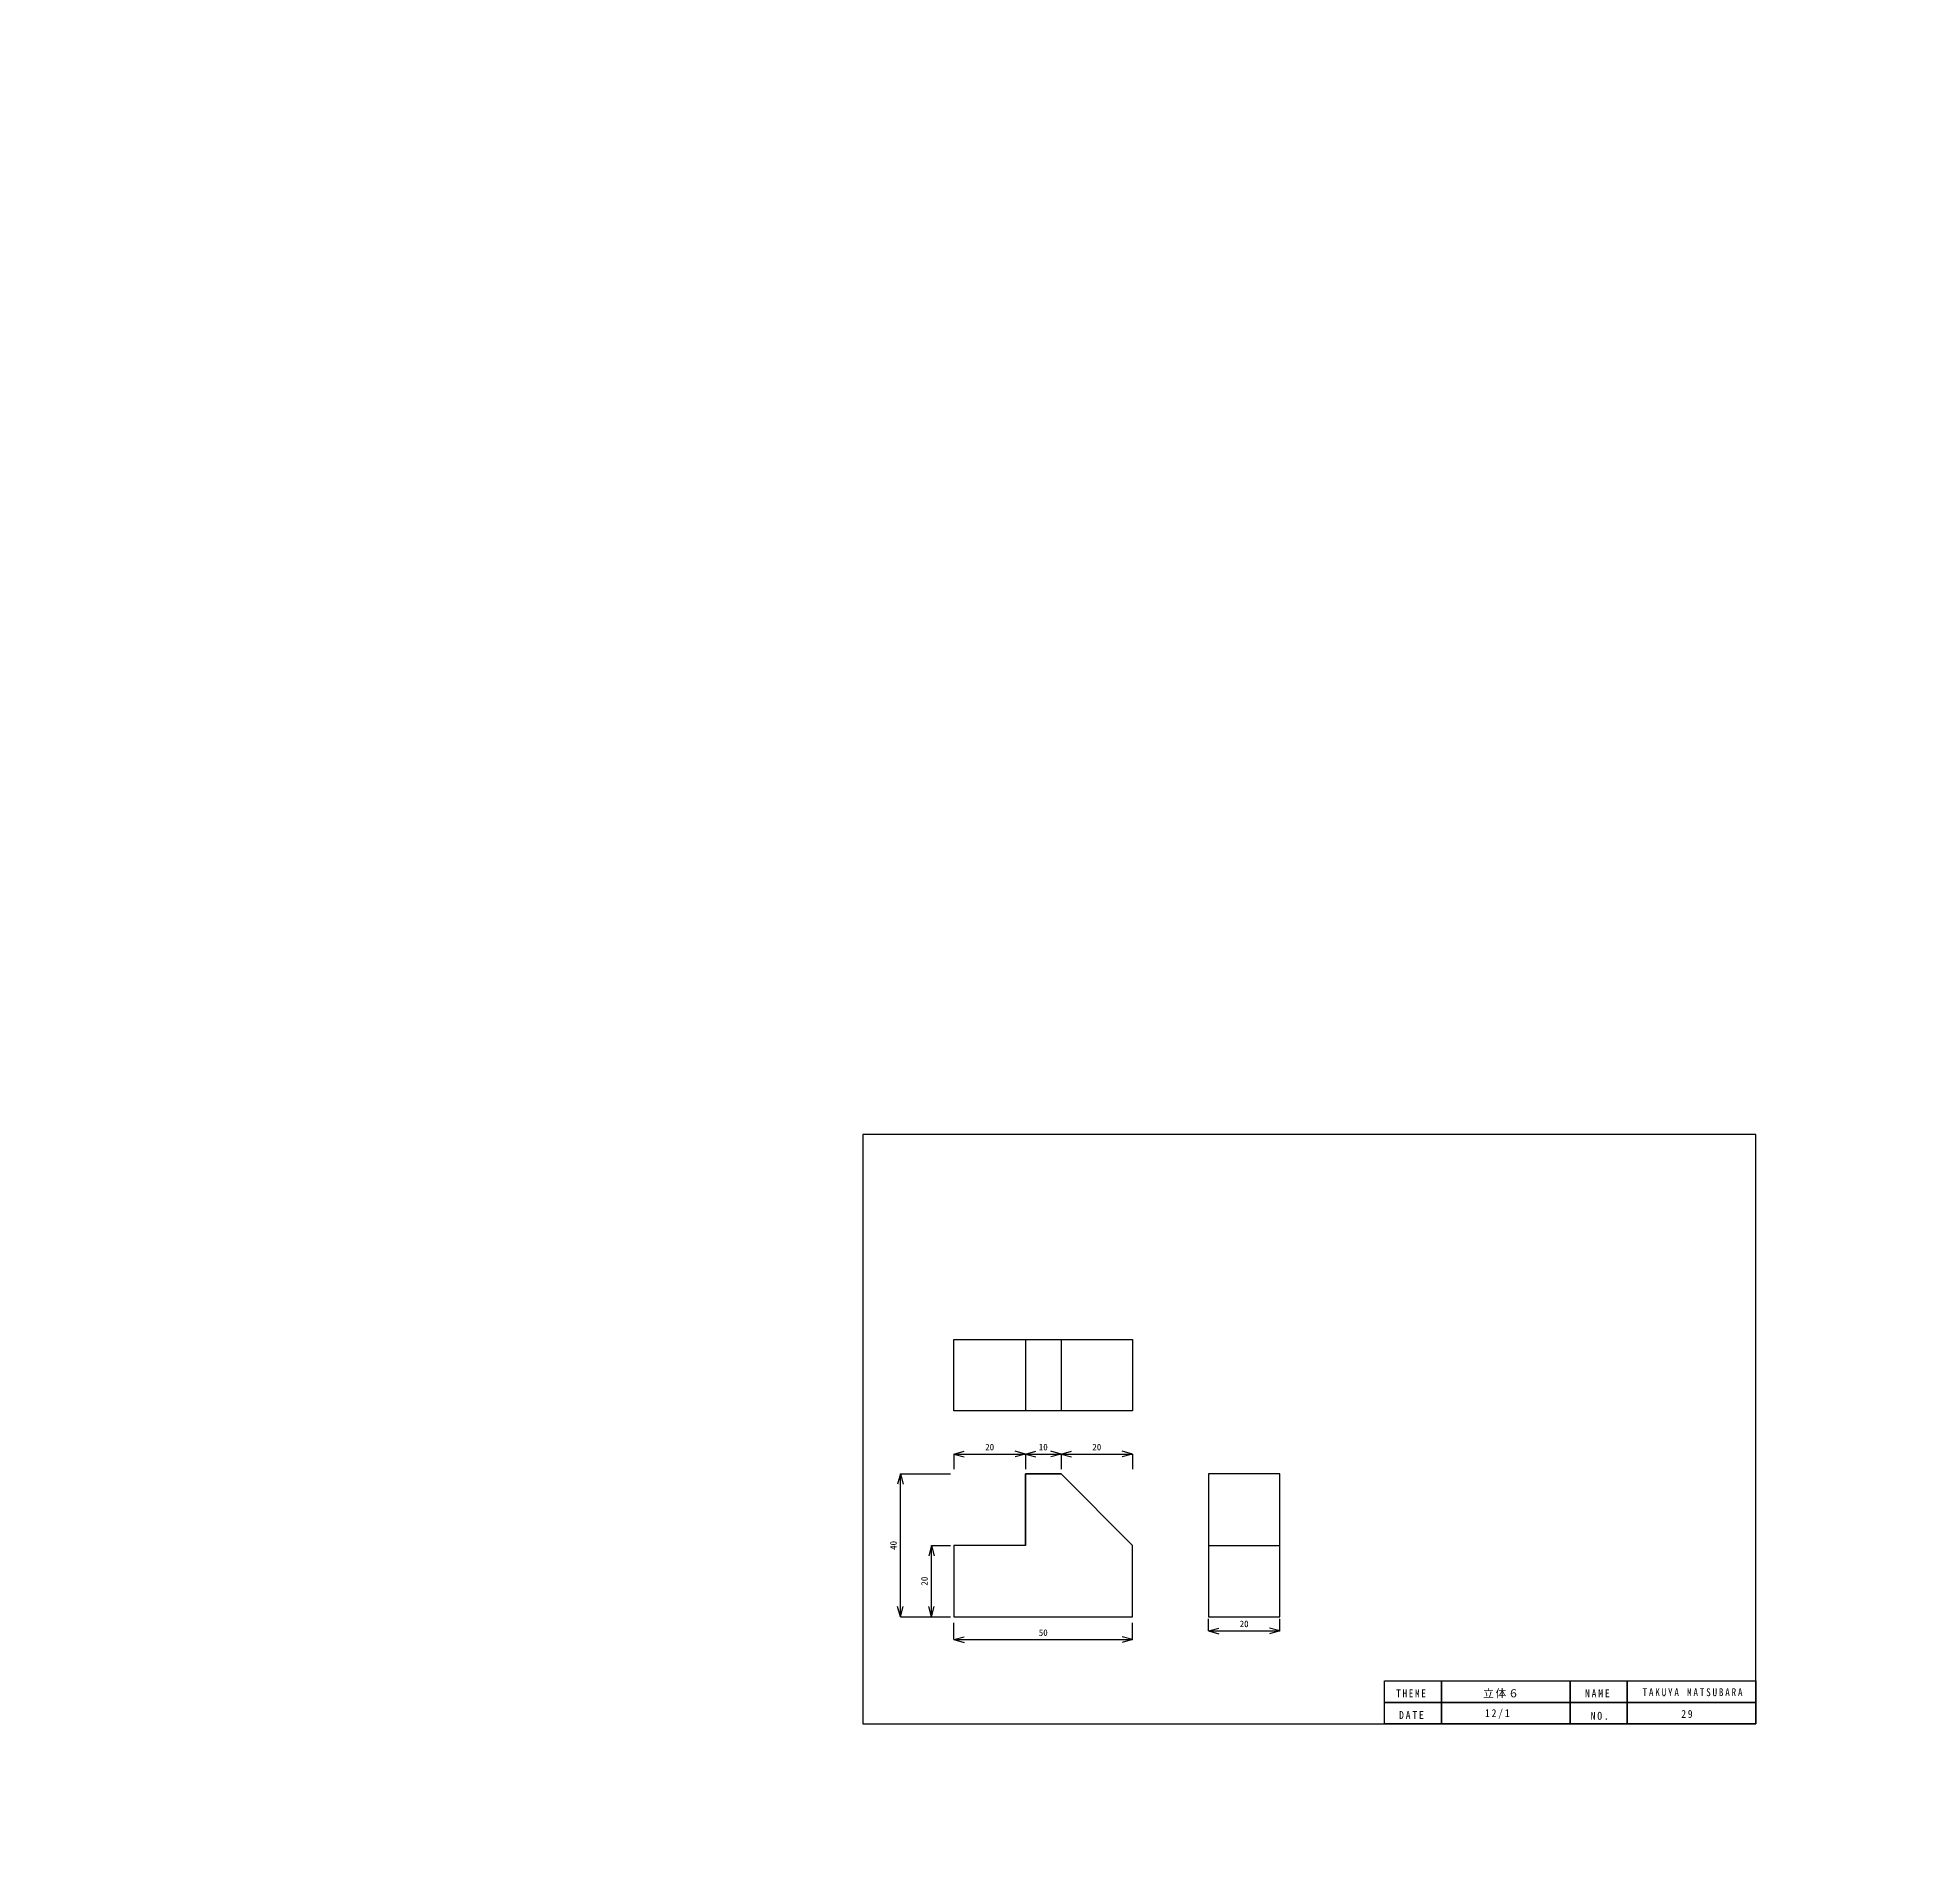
# Model space of a CAD drawing. Units: millimetres on the paper. Extents: x -1924 to 2076, y -2069 to 1931.
# Drawn here: x -361 to 160, y -118 to 394 of the extents above; entities that cross this region are included whole.
import ezdxf
from ezdxf.enums import TextEntityAlignment as Align

# ---------------------------------------------------------------- set-up
doc = ezdxf.new("R2010")
doc.units = ezdxf.units.MM
doc.layers.add('0-0_外形線', color=7, linetype='Continuous')
doc.layers.add('0-3_寸法線', color=3, linetype='Continuous')
doc.styles.add('ＭＳ ゴシック', font='')
doc.styles.get('ＭＳ ゴシック').set_extended_font_data('MS Gothic')

msp = doc.modelspace()

# ---------------------------------------------------------------- linework, layer by layer
at = {"layer": '0-0_外形線'}
for p, q in [((-84.27, 29.859), (-84.27, 9.859)), ((-74.27, 29.859), (-74.27, 9.859)), ((-84.27, -27.786), (-84.27, -7.786)), ((-84.27, -7.786), (-74.27, -7.786)), ((-74.27, -7.786), (-54.27, -27.786)), ((-104.27, -27.786), (-104.27, -47.786)), ((-84.27, -27.786), (-104.27, -27.786)), ((-33.029, -27.786), (-13.029, -27.786))]:
    msp.add_line(p, q, dxfattribs=at)
for points in [[(-129.756, -77.744), (120.244, -77.744), (120.244, 87.256), (-129.756, 87.256)], [(-104.27, 29.859), (-54.27, 29.859), (-54.27, 9.859), (-104.27, 9.859)], [(-33.029, -47.786), (-13.029, -47.786), (-13.029, -7.786), (-33.029, -7.786)], [(32.244, -71.744), (16.244, -71.744), (16.244, -65.744), (32.244, -65.744)], [(68.244, -71.744), (32.244, -71.744), (32.244, -65.744), (68.244, -65.744)], [(84.244, -71.744), (68.244, -71.744), (68.244, -65.744), (84.244, -65.744)], [(120.244, -71.744), (84.244, -71.744), (84.244, -65.744), (120.244, -65.744)], [(32.244, -77.744), (16.244, -77.744), (16.244, -71.744), (32.244, -71.744)], [(68.244, -77.744), (32.244, -77.744), (32.244, -71.744), (68.244, -71.744)], [(84.244, -77.744), (68.244, -77.744), (68.244, -71.744), (84.244, -71.744)], [(120.244, -77.744), (84.244, -77.744), (84.244, -71.744), (120.244, -71.744)]]:
    msp.add_lwpolyline(points, close=True, dxfattribs=at)
for points in [[(-74.27, -7.786), (-84.27, -7.786), (-84.27, -27.786)], [(-104.27, -47.786), (-54.27, -47.786), (-54.27, -27.786)]]:
    msp.add_lwpolyline(points, dxfattribs=at)
msp.add_circle((75.571, -69.23), 2000, dxfattribs=at)
at = {"layer": '0-3_寸法線'}
for p, q in [((-104.27, -2.229), (-101.373, -1.453)), ((-104.27, -2.229), (-84.27, -2.229)), ((-104.27, -2.229), (-101.373, -3.006)), ((-104.27, -2.229), (-104.27, -6.465)), ((-84.27, -2.229), (-87.168, -1.453)), ((-84.27, -2.229), (-87.168, -3.006)), ((-84.27, -2.229), (-81.373, -1.453)), ((-84.27, -2.229), (-84.27, -6.465)), ((-84.27, -2.229), (-74.27, -2.229)), ((-84.27, -2.229), (-81.373, -3.006)), ((-74.27, -2.229), (-77.168, -1.453)), ((-74.27, -2.229), (-77.168, -3.006)), ((-74.27, -2.229), (-71.373, -1.453)), ((-74.27, -2.229), (-74.27, -6.465)), ((-74.27, -2.229), (-54.27, -2.229)), ((-74.27, -2.229), (-71.373, -3.006)), ((-54.27, -2.229), (-57.168, -1.453)), ((-54.27, -2.229), (-57.168, -3.006)), ((-54.27, -2.229), (-54.27, -6.465)), ((-119.268, -7.786), (-120.044, -10.683)), ((-119.268, -47.786), (-119.268, -7.786)), ((-119.268, -7.786), (-118.491, -10.683)), ((-119.268, -7.786), (-105.223, -7.786)), ((-110.573, -27.786), (-111.35, -30.683)), ((-110.573, -47.786), (-110.573, -27.786)), ((-110.573, -27.786), (-109.797, -30.683)), ((-110.573, -27.786), (-105.223, -27.786)), ((-119.268, -47.786), (-120.044, -44.888)), ((-119.268, -47.786), (-118.491, -44.888)), ((-110.573, -47.786), (-111.35, -44.888)), ((-110.573, -47.786), (-109.797, -44.888)), ((-119.268, -47.786), (-105.223, -47.786)), ((-110.573, -47.786), (-105.223, -47.786)), ((-104.27, -54.172), (-104.27, -49.49)), ((-54.27, -54.172), (-54.27, -49.49)), ((-33.029, -51.72), (-33.029, -48.376)), ((-33.029, -51.72), (-30.132, -50.943)), ((-33.029, -51.72), (-13.029, -51.72)), ((-33.029, -51.72), (-30.132, -52.496)), ((-13.029, -51.72), (-15.927, -50.943)), ((-13.029, -51.72), (-15.927, -52.496)), ((-13.029, -51.72), (-13.029, -48.376)), ((-104.27, -54.172), (-101.373, -53.396)), ((-104.27, -54.172), (-54.27, -54.172)), ((-104.27, -54.172), (-101.373, -54.948)), ((-54.27, -54.172), (-57.168, -53.396)), ((-54.27, -54.172), (-57.168, -54.948))]:
    msp.add_line(p, q, dxfattribs=at)

# ---------------------------------------------------------------- texts
at = {"layer": '0-0_外形線', "char_height": 2.199, "attachment_point": 7, "style": 'ＭＳ ゴシック'}
for s, insert in [('\\T1.4;\\W0.85;TAKUYA\\~MATSUBARA', (88.519, -70.022)), ('\\T1.38;\\W0.85;THEME', (19.553, -70.286)), ('\\T1.17;立体６', (43.863, -70.551)), ('\\T1.38;\\W0.9;NAME', (72.4, -70.286)), ('\\T1.38;\\W0.9;DATE', (20.346, -76.364)), ('\\T1.38;\\W0.9;12/1', (44.391, -76.364)), ('\\T1.38;\\W0.9;NO.', (73.986, -76.628)), ('\\T1.36;\\W0.9;29', (99.352, -76.1))]:
    msp.add_mtext(s, dxfattribs=dict(at, insert=insert))
at = {"layer": '0-3_寸法線', "color": 4, "style": 'ＭＳ ゴシック'}
for s, p in [('20', (-95.52, -1.729)), ('10', (-80.52, -1.729)), ('20', (-65.52, -1.729)), ('50', (-80.52, -53.672)), ('20', (-24.279, -51.22))]:
    msp.add_text(s, height=1.833, dxfattribs=at).set_placement(p, align=Align.BOTTOM_LEFT)
for s, p in [('40', (-119.768, -29.036)), ('20', (-111.073, -39.036))]:
    msp.add_text(s, height=1.833, rotation=90, dxfattribs=at).set_placement(p, align=Align.BOTTOM_LEFT)

doc.saveas('drawing.dxf')
